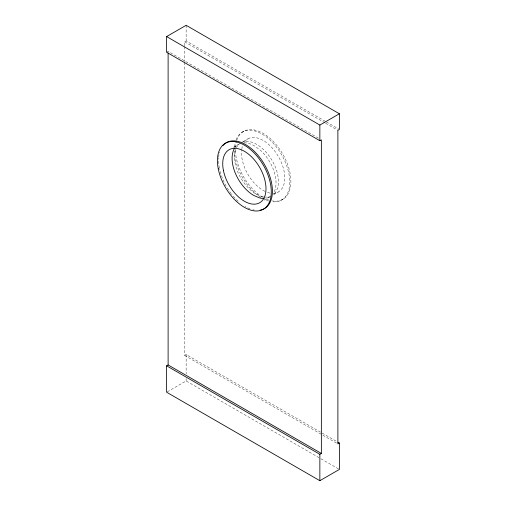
<?xml version="1.0" encoding="UTF-8"?>
<svg xmlns="http://www.w3.org/2000/svg" width="506" height="506" viewBox="0 0 506 506"><rect width="100%" height="100%" fill="white"/><g stroke="black" fill="none" stroke-linecap="round" stroke-linejoin="round"><path stroke-width="0.38" stroke-dasharray="2.53 1.9" d="M166.613 52.244L168.112 51.378L318.622 138.271M184.639 45.787L184.639 41.834L186.145 40.967L325.706 121.548M242.703 131.921L243.829 131.269M233.361 147.271L238.775 144.147A30.6 17.938 59.2 0 0 235.214 147.265M242.76 141.844L248.073 138.777M264.119 200.161L269.489 197.062M273.512 194.74L278.205 192.033M281.33 200.186L282.456 199.541M184.639 62.371L184.639 355.414L186.145 354.542L337.338 441.839M167.284 391.834L186.145 380.948L320.235 458.366M326.389 121.94L338.704 129.049M184.639 41.834L324.89 122.806M325.573 123.205L337.888 130.314M184.639 355.414L322.151 434.806M322.834 435.198L337.888 443.888M320.918 458.759L339.387 469.423M186.145 25.3L186.145 40.967M186.145 354.542L186.145 373.959M186.145 378.614L186.145 380.948M184.639 46.577L184.639 61.58M236.093 139.688A39.221 22.643 60 0 1 281.633 154.747A39.221 22.643 60 0 1 271.861 201.679M268.787 201.021A39.221 22.643 60 0 1 264.493 199.383M260.995 197.473A39.221 22.643 60 0 1 234.291 150.952M234.398 147.126A39.221 22.643 60 0 1 235.151 142.591M271.14 196.018A30.594 17.938 59.2 0 1 264.151 196.935M263.373 196.815A30.594 17.938 59.2 0 1 237.915 172.287A30.594 17.938 59.2 0 1 240.476 143.128M241.735 142.433A30.594 17.938 59.2 0 1 271.817 159.997A30.594 17.938 59.2 0 1 273.05 194.873M244.569 141.863A30.594 17.666 60 0 1 278.667 156.974A30.594 17.666 60 0 1 273.676 193.305M269.97 193.052A30.594 17.666 60 0 1 265.644 191.66M264.935 191.331A30.594 17.666 60 0 1 241.735 149.409M241.849 148.669A30.594 17.666 60 0 1 242.33 146.557M269.369 197.131A30.6 17.938 59.2 0 1 264.771 198.447M244.094 142.793A30.6 17.938 59.2 0 1 254.404 145.842L260.078 149.966A30.6 17.938 59.2 0 1 272.93 194.007M254.309 210.053A38.07 21.979 60 0 1 252.81 209.737M250.002 208.845A38.07 21.979 60 0 1 245.081 206.442M238.13 201.249A38.07 21.979 60 0 1 231.678 194.304M231.223 193.716A38.07 21.979 60 0 1 226.549 186.746M226.169 186.088A38.07 21.979 60 0 1 219.534 168.852M219.383 168.118A38.07 21.979 60 0 1 218.63 158.005M218.687 157.227A38.07 21.979 60 0 1 219.598 152.148M236.694 140.491A39.221 22.643 60 0 1 282.474 153.603A39.221 22.643 60 0 1 272.228 200.907M268.509 199.921A39.221 22.643 60 0 1 263.443 197.599M262.722 197.182A39.221 22.643 60 0 1 235.41 148.909M235.467 147.278A39.221 22.643 60 0 1 236.46 141.244"/><path stroke-width="0.76" d="M166.613 36.577L186.145 25.3L339.387 113.774L339.387 129.441L337.888 130.314L337.888 443.888L339.387 443.022L339.387 469.423L319.855 480.7L166.613 392.226L166.613 365.819L168.112 364.952L321.361 453.433L321.361 139.852L319.855 140.719L166.613 52.244L166.613 36.577L319.855 125.052L339.387 113.774M166.613 365.819L319.855 454.299L321.361 453.433M338.021 442.231L339.387 443.022M319.855 125.052L319.855 140.719M319.855 454.299L319.855 480.7M168.112 52.959L168.112 364.952M264.05 198.478A30.6 17.938 59.2 0 1 259.439 197.865L253.746 195.43A30.6 17.938 59.2 0 1 234.809 147.841M222.842 145.715A38.07 21.979 60 0 1 264.499 164.564A38.07 21.979 60 0 1 260.097 210.135M223.38 170.237A30.594 17.666 60 0 0 259.426 202.874A30.594 17.666 60 0 0 250.274 155.627A30.594 17.666 60 0 0 223.38 170.237M218.257 168.77A38.07 21.979 60 0 0 263.107 209.376A38.07 21.979 60 0 0 251.716 150.592A38.07 21.979 60 0 0 218.257 168.77"/></g></svg>
